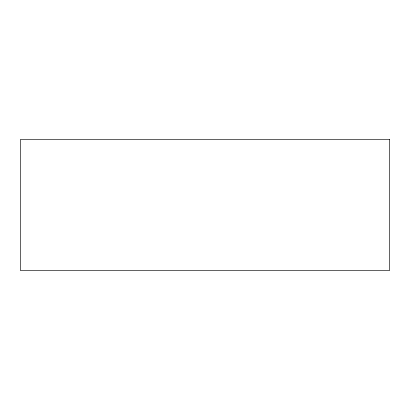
<?xml version="1.0" encoding="UTF-8"?>
<svg xmlns="http://www.w3.org/2000/svg" width="410" height="410" viewBox="0 0 410 410"><rect width="100%" height="100%" fill="white"/><g stroke="black" fill="none" stroke-linecap="round" stroke-linejoin="round"><path stroke-width="0.61" d="M389.5 139.4L20.5 139.4L20.5 270.6L389.5 270.6L389.5 139.4"/></g></svg>
